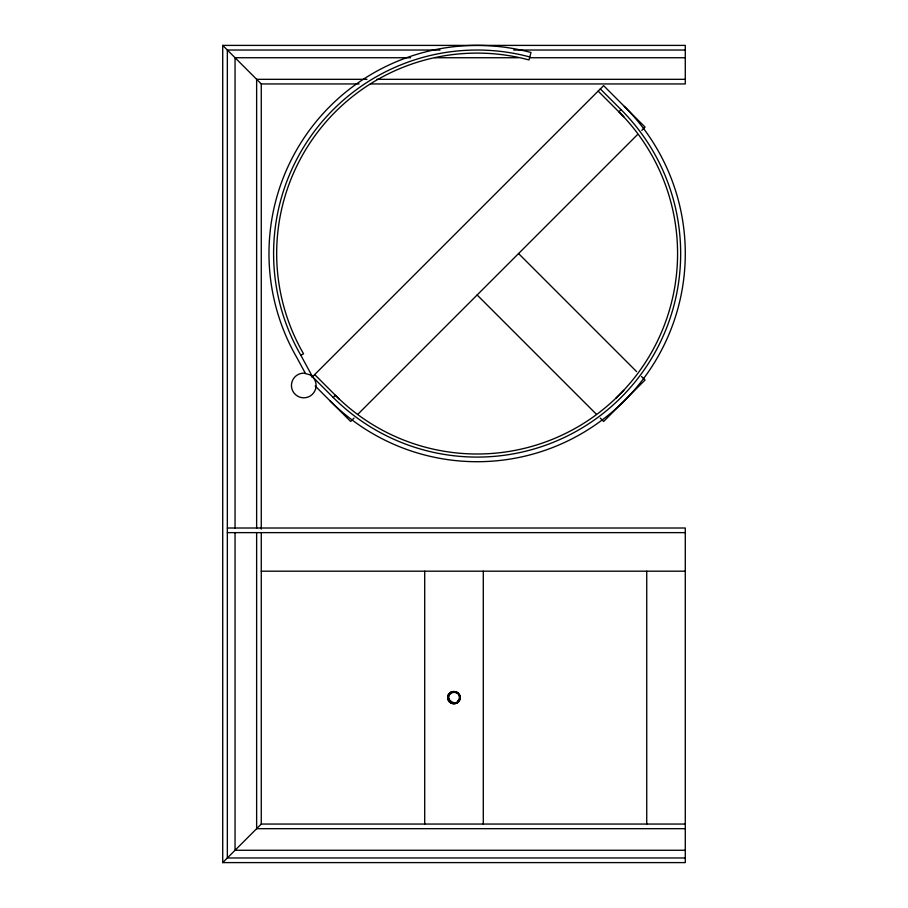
<?xml version="1.0" encoding="UTF-8"?>
<svg xmlns="http://www.w3.org/2000/svg" width="908" height="908" viewBox="0 0 908 908"><rect width="100%" height="100%" fill="white"/><g stroke="black" fill="none" stroke-linecap="round" stroke-linejoin="round"><path stroke-width="1.36" d="M447.735 697.616C447.462 689.683 460.447 689.683 460.163 697.616C460.447 705.55 447.462 705.55 447.735 697.616L448.563 697.616C448.404 693.031 454.647 690.511 457.757 693.848L458.347 693.258M455.351 692.464L455.566 691.658C435.863 693.292 461.4 714.233 459.334 694.529L458.619 694.949M452.343 703.575L452.559 702.769M450.822 702.962A6.163 6.163 0 0 1 450.822 692.282A6.163 6.163 0 0 1 460.072 697.616A6.163 6.163 0 0 1 450.822 702.962L451.253 702.236L449.29 700.284L448.575 700.704M456.645 692.997L457.065 692.282M449.562 701.975L450.141 701.385M311.955 377.297L603.604 85.647L645.032 127.086L641.763 130.355M529.807 56.966A203.528 203.528 0 0 0 300.866 355.323L312.5 376.752A12.337 12.337 0 0 1 316.109 385.48L315.689 388.669A12.337 12.337 0 0 1 301.638 397.625A12.337 12.337 0 0 1 291.491 384.402A12.337 12.337 0 0 1 303.771 373.143L309.946 374.8L312.5 376.752L333.213 397.477L335.392 395.286A200.441 200.441 0 0 0 618.87 395.286A200.441 200.441 0 0 0 618.87 111.82L621.049 109.641L600.324 88.927M354.006 418.111L350.658 421.46L315.144 385.945M358.115 414.003L637.575 134.532M615.908 398.249L623.796 390.361M227.341 528.013L685.279 528.013L685.279 862.6L222.721 862.6L261.266 824.055L685.279 824.055M457.462 701.623L458.619 700.284L457.757 701.385L458.347 701.975M300.866 355.323L303.533 353.779A200.441 200.441 0 0 1 529.012 59.939L530.998 52.494A208.159 208.159 0 0 0 296.859 357.627L305.394 373.358M448.745 698.956L447.95 699.217L448.745 699.001L448.563 697.616M459.153 696.243L459.959 696.027M222.721 862.6L222.721 45.4L685.279 45.4L685.279 83.945L370.464 83.945M440.005 50.031L227.341 50.031L227.341 857.969L685.279 857.969M513.735 50.031L685.279 50.031M410.609 57.737L235.047 57.737L235.047 528.433M434.682 57.737L518.218 57.737M529.546 57.737L685.279 57.737M366.98 79.325L256.635 79.325L256.635 528.365M376.888 79.325L685.279 79.325M222.721 45.4L261.266 83.945L359.114 83.945M227.341 532.633L685.279 532.633M261.266 571.189L685.279 571.189M685.279 828.675L256.635 828.675L256.635 532.621M685.279 850.263L235.047 850.263L235.047 532.69M459.153 699.001L459.482 699.058M447.95 696.027L448.745 696.243M448.575 694.529L449.29 694.949M458.767 700.363L459.334 700.704M598.145 91.106L623.796 116.746M518.559 253.559L636.576 371.576M641.468 376.468L645.032 380.032L603.604 421.46L600.256 418.111M477.131 294.986L596.147 414.003M314.679 374.573L339.342 399.236M449.562 693.258L450.141 693.848M451.253 692.997L450.845 692.282L452.354 691.68L452.559 692.464M456.645 702.236L457.065 702.962M455.351 702.769L455.566 703.575M646.734 571.189L646.734 824.055M483.294 571.189L483.294 824.055M453.955 691.453L453.955 692.282M453.955 702.951L453.955 703.791M424.706 571.189L424.706 824.055M261.266 83.945L261.266 529.148M261.266 532.633L261.266 824.055M624.318 106.372A208.159 208.159 0 0 1 624.318 400.746A208.159 208.159 0 0 1 329.945 400.746M621.049 109.641A203.528 203.528 0 0 1 621.049 397.477A203.528 203.528 0 0 1 333.213 397.477"/></g></svg>
